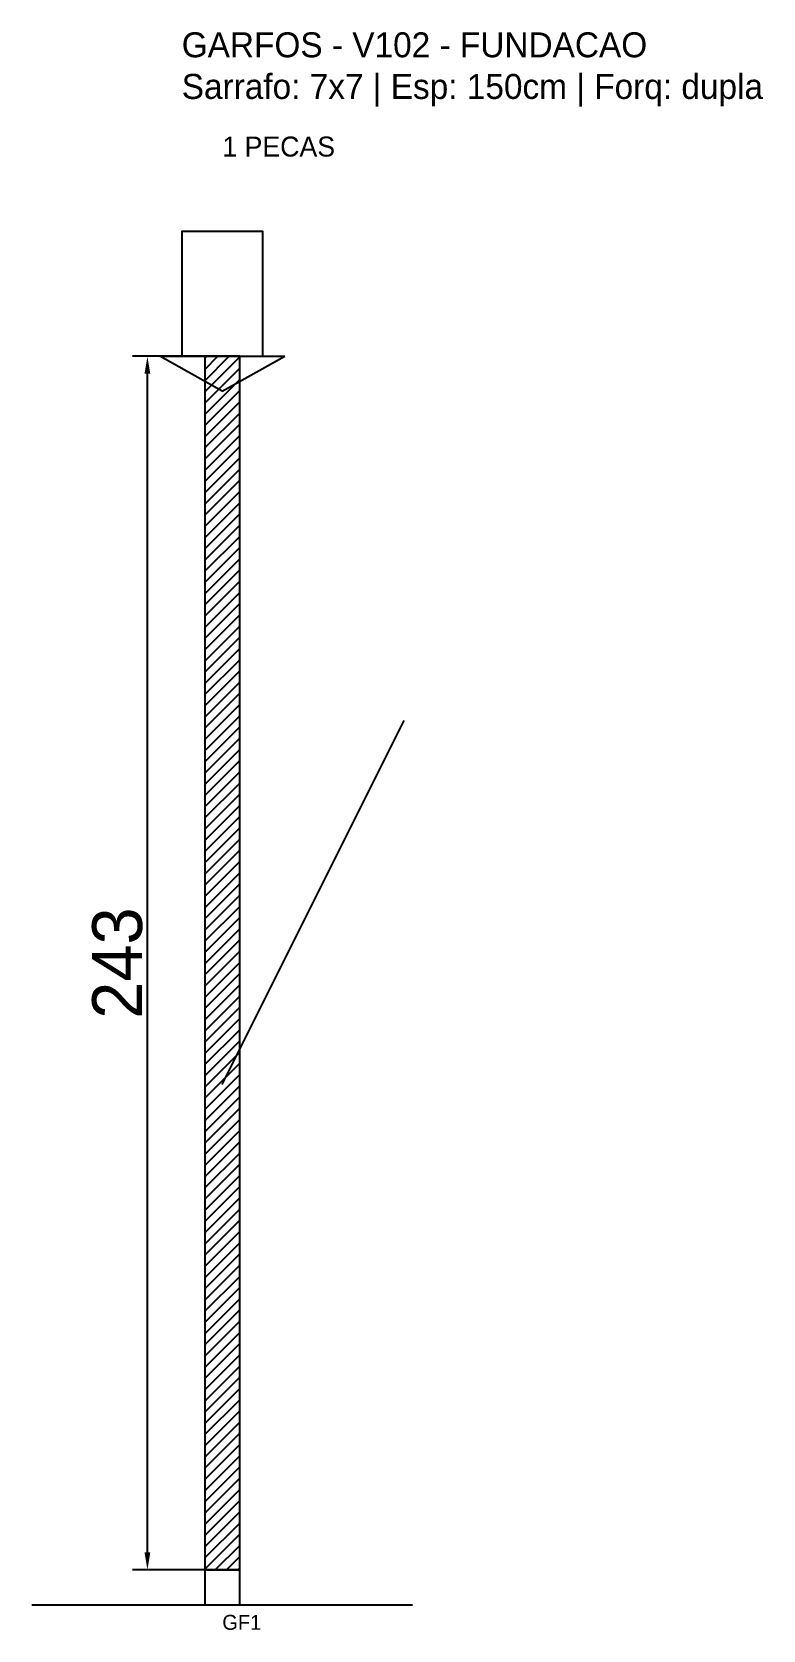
# Model space of a CAD drawing. Header units: metres. Extents: x -30 to 116, y -12 to 308.
import ezdxf

# ---------------------------------------------------------------- set-up
doc = ezdxf.new("R2010")
doc.units = ezdxf.units.M
for name, color, linetype in [('BARRA_ANCORAGEM', 1, 'Continuous'), ('COTA', 241, 'Continuous'), ('GARFOS OK', 3, 'Continuous'), ('NOME DA VIGA', 6, 'Continuous'), ('SARR_7x7', 40, 'Continuous'), ('VIGAS', 3, 'Continuous')]:
    doc.layers.add(name, color=color, linetype=linetype)
doc.dimstyles.new('EZ DXF', dxfattribs={"dimtxt": 10, "dimasz": 3.5, "dimexe": 3, "dimexo": 1.5, "dimgap": 1, "dimtad": 1, "dimdec": 1, "dimdsep": 46, "dimcen": 2.5, "dimazin": 3, "dimtfac": 1, "dimtmove": 0, "dimatfit": 3})

msp = doc.modelspace()

# ---------------------------------------------------------------- hatches: boundary and pattern name
at = {"layer": 'COTA'}
h = msp.add_hatch(dxfattribs=at)
h.set_pattern_fill('ANSI31', scale=0.5)
h.paths.add_polyline_path([(4.63, 0), (11.63, 0), (11.63, 243), (4.63, 243)])

# ---------------------------------------------------------------- linework, layer by layer
at = {"layer": 'BARRA_ANCORAGEM'}
msp.add_line((8.13, 97.2), (44.58, 170.1), dxfattribs=at)
at = {"layer": 'GARFOS OK'}
for p, q in [((8.13, 236), (-4.37, 243)), ((-4.37, 243), (20.63, 243)), ((8.13, 236), (20.63, 243))]:
    msp.add_line(p, q, dxfattribs=at)
at = {"layer": 'GARFOS OK', "linetype": 'CONTINUOUS'}
msp.add_line((-30, -7), (46.26, -7), dxfattribs=at)
at = {"layer": 'GARFOS OK'}
msp.add_lwpolyline([(4.63, 0), (11.63, 0), (11.63, 243), (4.63, 243), (4.63, 0)], dxfattribs=at)
at = {"layer": 'SARR_7x7'}
msp.add_lwpolyline([(4.63, -7), (11.63, -7), (11.63, 0), (4.63, 0), (4.63, -7)], dxfattribs=at)
at = {"layer": 'VIGAS'}
msp.add_lwpolyline([(0, 243), (16.26, 243), (16.26, 268), (0, 268), (0, 243)], dxfattribs=at)

# ---------------------------------------------------------------- texts
at = {"layer": 'NOME DA VIGA'}
for s, height, p in [('1 PECAS', 4, (8.13, 283)), ('GF1', 3, (8.13, -12))]:
    msp.add_text(s, height=height, dxfattribs=at).set_placement(p)
at = {"layer": 'NOME DA VIGA', "insert": (0, 293), "char_height": 5, "attachment_point": 7}
msp.add_mtext('GARFOS - V102 - FUNDACAO\\PSarrafo: 7x7 | Esp: 150cm | Forq: dupla', dxfattribs=at)

# ---------------------------------------------------------------- dimensions: what is measured, and where the dimension line sits
at = {"layer": 'COTA'}
msp.add_linear_dim(base=(-6.87, 0), p1=(8.13, 0), p2=(8.13, 243), angle=90, dimstyle='EZ DXF', dxfattribs=at).render()

doc.saveas('drawing.dxf')
